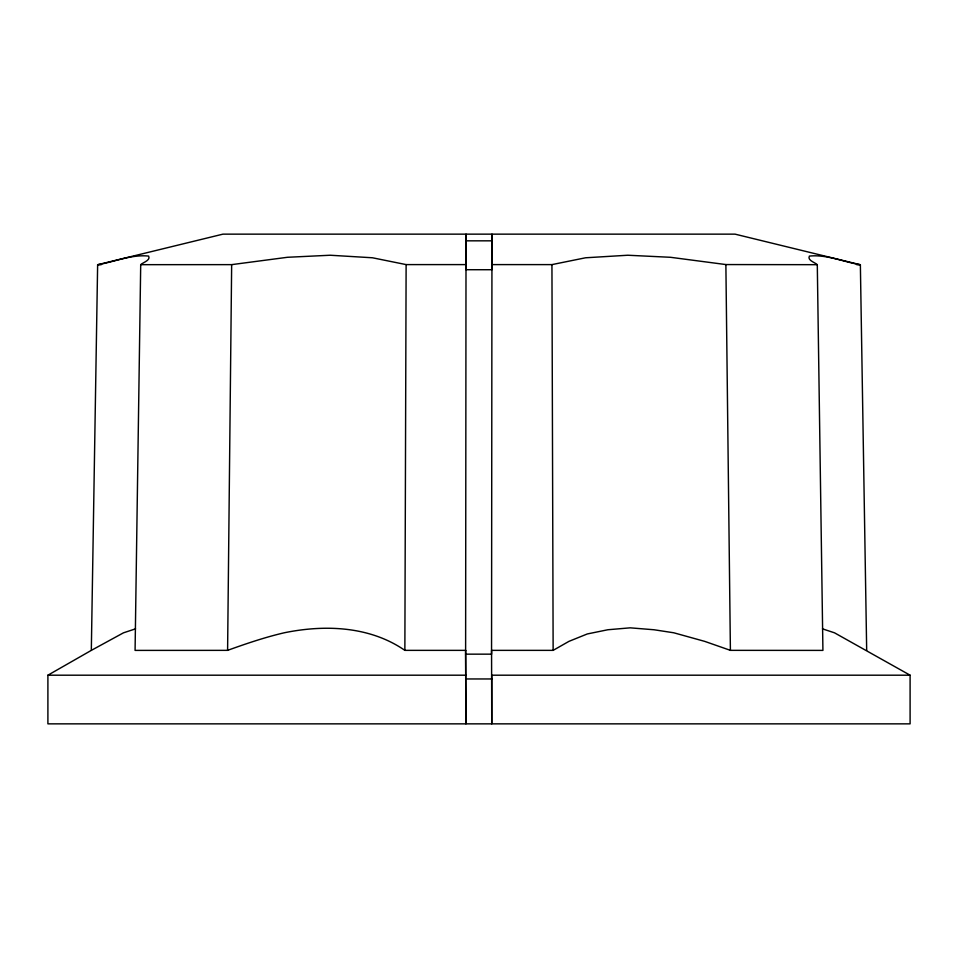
<?xml version="1.0" encoding="UTF-8"?>
<svg xmlns="http://www.w3.org/2000/svg" width="958" height="958" viewBox="0 0 958 958"><rect width="100%" height="100%" fill="white"/><g stroke="black" fill="none" stroke-linecap="round" stroke-linejoin="round"><path stroke-width="1.44" d="M465.624 650.47L466.031 234.147L466.019 269.713L491.969 269.725L491.969 234.147L491.55 654.158L465.612 654.158L465.624 650.362L404.863 650.362C369.74 626.089 324.738 624.472 284.191 632.795C264.935 637.274 246.194 643.656 227.597 650.35C196.761 650.386 165.926 650.386 135.078 650.398L140.706 264.671C142.898 262.432 150.897 260.372 148.622 256.085C131.378 254.253 114.481 261.917 97.632 264.731L91.321 650.374L47.9 675.198L47.9 723.853L910.1 723.853L910.1 675.198L834.514 632.819L822.467 628.843M465.612 654.158L465.899 723.853L465.624 650.362M866.679 650.374L860.368 264.743C843.519 261.929 826.622 254.253 809.378 256.097C807.103 260.384 815.102 262.444 817.294 264.683L822.922 650.398L730.403 650.35L704.657 641.357L673.809 632.795L654.086 629.765L630.184 627.837L607.839 629.753L587.302 633.957L568.98 641.345L553.137 650.362L491.562 650.362L491.741 723.853L491.765 675.198L910.1 675.198M404.863 650.362L406.12 264.6L372.446 257.774L330.199 255.235L287.46 257.283L231.656 264.636L140.706 264.671M227.597 650.35L231.656 264.636M91.321 650.374L123.486 632.819L135.533 628.843M491.969 264.6L551.94 264.612L585.554 257.786L627.801 255.235L670.504 257.295L725.877 264.564L817.294 264.683M856.847 264.755L860.368 264.743L735.061 234.147L222.939 234.147L97.632 264.731L101.153 264.743M466.031 240.829L491.981 240.829M406.12 264.6L466.031 264.6M47.9 675.198L465.827 675.198M465.923 678.959L491.753 678.959M725.877 264.564L730.403 650.35M551.94 264.612L553.137 650.362"/></g></svg>
